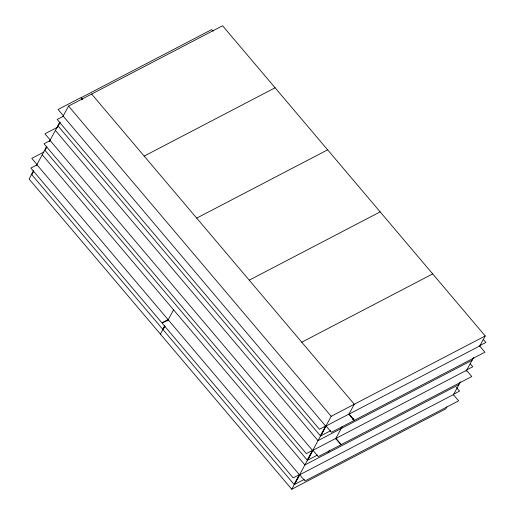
<?xml version="1.0" encoding="UTF-8"?>
<svg xmlns="http://www.w3.org/2000/svg" width="515" height="515" viewBox="0 0 515 515"><rect width="100%" height="100%" fill="white"/><g stroke="black" fill="none" stroke-linecap="round" stroke-linejoin="round"><path stroke-width="0.77" d="M33.604 170.71L29.098 179.046L291.748 489.25L445.784 408.904L446.911 406.818M36.237 165.843L46.756 146.389M49.382 141.528L59.901 122.074M62.907 116.519L68.54 106.096L222.577 25.75L485.227 335.954L479.594 346.376M31.788 174.321L33.675 170.838M45.32 149.298L46.466 147.181M58.086 125.692L59.998 122.158M33.642 171.141L31.763 174.624L162.753 329.33L164.639 325.847M46.788 146.827L44.908 150.303L307.23 460.114L312.496 450.374L50.174 140.569L44.007 143.782L306.322 453.593L312.496 450.374M59.94 122.512L58.06 125.988L320.375 435.799L325.641 426.06L63.326 116.248L57.152 119.467L319.474 429.278L325.641 426.06M167.272 320.974L168.025 319.577L37.035 164.871L30.855 168.09L161.852 322.802L168.025 319.577M160.423 334.145L164.929 325.808M167.935 320.253L173.568 309.83M164.967 326.24L163.088 329.722L294.078 484.435L299.35 474.682L168.36 319.976L162.18 323.195L293.177 477.901L299.35 474.682M291.748 489.25L331.19 416.3L485.227 335.954M299.717 474.779L304.983 480.997L458.627 400.857L453.355 394.638L299.717 474.779L294.438 484.525L304.397 479.336M312.94 450.316L318.283 456.625L340.994 444.78L335.651 438.471L312.94 450.316L307.59 460.21L317.53 455.028M326.085 426.002L331.428 432.31L354.146 420.465L348.803 414.15L326.085 426.002L320.736 435.896L330.675 430.714M328.004 452.885L329.503 450.104M335.516 438.986L342.275 426.478M348.661 414.672L354.294 404.249L91.644 94.045M453.297 395.011L460.436 381.808M466.069 371.386L473.581 357.494M57.719 127.134L44.947 133.803L50.29 140.112M43.891 152.047L31.795 158.35L37.061 164.575M144.174 156.084L275.107 87.788M196.704 218.122L327.637 149.833M249.234 280.166L380.167 211.871M301.764 342.205L432.697 273.916M479.703 345.668L485.903 342.43L483.321 339.379M352.402 419.377L353.831 418.631M472.081 360.268L318.045 440.615L55.395 130.411M466.551 369.982L472.757 366.751L470.169 363.693M458.929 384.589L304.893 464.936L42.243 154.732M453.387 394.335L459.56 391.117L456.445 387.428M213.171 31.267L211.736 29.567L81.196 97.657L82.638 99.356M82.265 99.356L80.81 97.638L58.092 109.483L63.435 115.798M68.54 106.096L331.19 416.3M479.658 345.996L349.119 414.086L354.384 420.311L484.924 352.221L479.658 345.996M466.506 370.317L335.967 438.4L341.239 444.625L471.779 376.536L466.506 370.317"/></g></svg>
